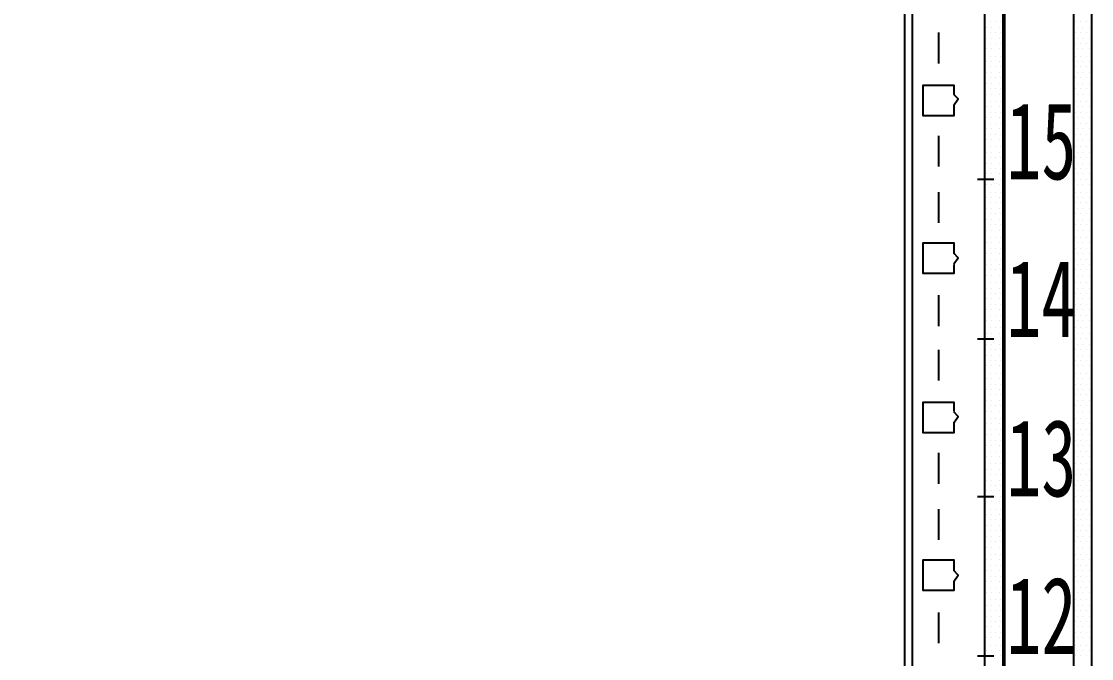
# Model space of a CAD drawing. Header units: metres. Extents: x 17 to 1264, y 17 to 859.
# Drawn here: x 409.5 to 494.5, y 283.3 to 334 of the extents above; entities that cross this region are included whole.
import ezdxf

# ---------------------------------------------------------------- set-up
doc = ezdxf.new("R2010")
doc.units = ezdxf.units.M
for name, color, linetype in [('LINES', 7, 'Continuous'), ('POLYLINES', 4, 'Continuous'), ('RECTS', 7, 'Continuous'), ('TEXTS', 3, 'Continuous')]:
    doc.layers.add(name, color=color, linetype=linetype)

msp = doc.modelspace()

# ---------------------------------------------------------------- linework, layer by layer
at = {"layer": 'LINES'}
for p, q in [((479.66, 144.86), (479.66, 740.16)), ((486.14, 333.5), (486.14, 333.5)), ((486.43, 333.94), (486.43, 333.94)), ((486.57, 333.5), (486.57, 333.5)), ((486.86, 333.94), (486.86, 333.94)), ((487.15, 333.5), (487.15, 333.5)), ((487.29, 333.94), (487.29, 333.94)), ((493.19, 333.94), (493.19, 333.94)), ((493.34, 333.5), (493.34, 333.5)), ((493.63, 333.94), (493.63, 333.94)), ((493.77, 333.5), (493.77, 333.5)), ((494.06, 333.94), (494.06, 333.94)), ((494.35, 333.5), (494.35, 333.5)), ((482.32, 333.07), (482.32, 330.62)), ((486.14, 332.64), (486.14, 332.64)), ((486.43, 333.07), (486.43, 333.07)), ((486.57, 332.64), (486.57, 332.64)), ((486.86, 333.07), (486.86, 333.07)), ((487.15, 332.64), (487.15, 332.64)), ((487.29, 333.07), (487.29, 333.07)), ((493.19, 333.07), (493.19, 333.07)), ((493.34, 332.64), (493.34, 332.64)), ((493.63, 333.07), (493.63, 333.07)), ((493.77, 332.64), (493.77, 332.64)), ((494.06, 333.07), (494.06, 333.07)), ((494.35, 332.64), (494.35, 332.64)), ((486.14, 331.78), (486.14, 331.78)), ((486.43, 332.21), (486.43, 332.21)), ((486.57, 331.78), (486.57, 331.78)), ((486.86, 332.21), (486.86, 332.21)), ((487.15, 331.78), (487.15, 331.78)), ((487.29, 332.21), (487.29, 332.21)), ((493.19, 332.21), (493.19, 332.21)), ((493.34, 331.78), (493.34, 331.78)), ((493.63, 332.21), (493.63, 332.21)), ((493.77, 331.78), (493.77, 331.78)), ((494.06, 332.21), (494.06, 332.21)), ((494.35, 331.78), (494.35, 331.78)), ((486.14, 330.77), (486.14, 330.77)), ((486.43, 331.2), (486.43, 331.2)), ((486.57, 330.77), (486.57, 330.77)), ((486.86, 331.2), (486.86, 331.2)), ((487.15, 330.77), (487.15, 330.77)), ((487.29, 331.2), (487.29, 331.2)), ((493.19, 331.2), (493.19, 331.2)), ((493.34, 330.77), (493.34, 330.77)), ((493.63, 331.2), (493.63, 331.2)), ((493.77, 330.77), (493.77, 330.77)), ((494.06, 331.2), (494.06, 331.2)), ((494.35, 330.77), (494.35, 330.77)), ((486.43, 330.34), (486.43, 330.34)), ((486.86, 330.34), (486.86, 330.34)), ((487.29, 330.34), (487.29, 330.34)), ((493.19, 330.34), (493.19, 330.34)), ((493.63, 330.34), (493.63, 330.34)), ((494.06, 330.34), (494.06, 330.34)), ((486.14, 329.9), (486.14, 329.9)), ((486.43, 329.47), (486.43, 329.47)), ((486.57, 329.9), (486.57, 329.9)), ((486.86, 329.47), (486.86, 329.47)), ((487.15, 329.9), (487.15, 329.9)), ((487.29, 329.47), (487.29, 329.47)), ((493.19, 329.47), (493.19, 329.47)), ((493.34, 329.9), (493.34, 329.9)), ((493.63, 329.47), (493.63, 329.47)), ((493.77, 329.9), (493.77, 329.9)), ((494.06, 329.47), (494.06, 329.47)), ((494.35, 329.9), (494.35, 329.9)), ((486.14, 329.04), (486.14, 329.04)), ((486.43, 328.61), (486.43, 328.61)), ((486.57, 329.04), (486.57, 329.04)), ((486.86, 328.61), (486.86, 328.61)), ((487.15, 329.04), (487.15, 329.04)), ((487.29, 328.61), (487.29, 328.61)), ((493.19, 328.61), (493.19, 328.61)), ((493.34, 329.04), (493.34, 329.04)), ((493.63, 328.61), (493.63, 328.61)), ((493.77, 329.04), (493.77, 329.04)), ((494.06, 328.61), (494.06, 328.61)), ((494.35, 329.04), (494.35, 329.04)), ((486.14, 328.18), (486.14, 328.18)), ((486.43, 327.6), (486.43, 327.6)), ((486.57, 328.18), (486.57, 328.18)), ((486.86, 327.6), (486.86, 327.6)), ((487.15, 328.18), (487.15, 328.18)), ((487.29, 327.6), (487.29, 327.6)), ((493.19, 327.6), (493.19, 327.6)), ((493.34, 328.18), (493.34, 328.18)), ((493.63, 327.6), (493.63, 327.6)), ((493.77, 328.18), (493.77, 328.18)), ((494.06, 327.6), (494.06, 327.6)), ((494.35, 328.18), (494.35, 328.18)), ((486.14, 327.17), (486.14, 327.17)), ((486.43, 326.74), (486.43, 326.74)), ((486.57, 327.17), (486.57, 327.17)), ((486.86, 326.74), (486.86, 326.74)), ((487.15, 327.17), (487.15, 327.17)), ((487.29, 326.74), (487.29, 326.74)), ((493.19, 326.74), (493.19, 326.74)), ((493.34, 327.17), (493.34, 327.17)), ((493.63, 326.74), (493.63, 326.74)), ((493.77, 327.17), (493.77, 327.17)), ((494.06, 326.74), (494.06, 326.74)), ((494.35, 327.17), (494.35, 327.17)), ((486.14, 326.3), (486.14, 326.3)), ((486.43, 325.87), (486.43, 325.87)), ((486.57, 326.3), (486.57, 326.3)), ((486.86, 325.87), (486.86, 325.87)), ((487.15, 326.3), (487.15, 326.3)), ((487.29, 325.87), (487.29, 325.87)), ((493.19, 325.87), (493.19, 325.87)), ((493.34, 326.3), (493.34, 326.3)), ((493.63, 325.87), (493.63, 325.87)), ((493.77, 326.3), (493.77, 326.3)), ((494.06, 325.87), (494.06, 325.87)), ((494.35, 326.3), (494.35, 326.3)), ((482.32, 324.86), (482.32, 322.42)), ((486.14, 325.44), (486.14, 325.44)), ((486.43, 325.01), (486.43, 325.01)), ((486.57, 325.44), (486.57, 325.44)), ((486.86, 325.01), (486.86, 325.01)), ((487.15, 325.44), (487.15, 325.44)), ((487.29, 325.01), (487.29, 325.01)), ((493.19, 325.01), (493.19, 325.01)), ((493.34, 325.44), (493.34, 325.44)), ((493.63, 325.01), (493.63, 325.01)), ((493.77, 325.44), (493.77, 325.44)), ((494.06, 325.01), (494.06, 325.01)), ((494.35, 325.44), (494.35, 325.44)), ((486.14, 324.58), (486.14, 324.58)), ((486.43, 324), (486.43, 324)), ((486.57, 324.58), (486.57, 324.58)), ((486.86, 324), (486.86, 324)), ((487.15, 324.58), (487.15, 324.58)), ((487.29, 324), (487.29, 324)), ((493.19, 324), (493.19, 324)), ((493.34, 324.58), (493.34, 324.58)), ((493.63, 324), (493.63, 324)), ((493.77, 324.58), (493.77, 324.58)), ((494.06, 324), (494.06, 324)), ((494.35, 324.58), (494.35, 324.58)), ((486.14, 323.57), (486.14, 323.57)), ((486.43, 323.14), (486.43, 323.14)), ((486.57, 323.57), (486.57, 323.57)), ((486.86, 323.14), (486.86, 323.14)), ((487.15, 323.57), (487.15, 323.57)), ((487.29, 323.14), (487.29, 323.14)), ((493.19, 323.14), (493.19, 323.14)), ((493.34, 323.57), (493.34, 323.57)), ((493.63, 323.14), (493.63, 323.14)), ((493.77, 323.57), (493.77, 323.57)), ((494.06, 323.14), (494.06, 323.14)), ((494.35, 323.57), (494.35, 323.57)), ((486.14, 322.7), (486.14, 322.7)), ((486.43, 322.27), (486.43, 322.27)), ((486.57, 322.7), (486.57, 322.7)), ((486.86, 322.27), (486.86, 322.27)), ((487.15, 322.7), (487.15, 322.7)), ((487.29, 322.27), (487.29, 322.27)), ((493.19, 322.27), (493.19, 322.27)), ((493.34, 322.7), (493.34, 322.7)), ((493.63, 322.27), (493.63, 322.27)), ((493.77, 322.7), (493.77, 322.7)), ((494.06, 322.27), (494.06, 322.27)), ((494.35, 322.7), (494.35, 322.7)), ((486.14, 321.84), (486.14, 321.84)), ((486.57, 321.84), (486.57, 321.84)), ((487.15, 321.84), (487.15, 321.84)), ((493.34, 321.84), (493.34, 321.84)), ((493.77, 321.84), (493.77, 321.84)), ((494.35, 321.84), (494.35, 321.84)), ((485.42, 321.41), (486.71, 321.41)), ((486.14, 320.98), (486.14, 320.98)), ((486.43, 321.41), (486.43, 321.41)), ((486.57, 320.98), (486.57, 320.98)), ((486.86, 321.41), (486.86, 321.41)), ((487.15, 320.98), (487.15, 320.98)), ((487.29, 321.41), (487.29, 321.41)), ((493.19, 321.41), (493.19, 321.41)), ((493.34, 320.98), (493.34, 320.98)), ((493.63, 321.41), (493.63, 321.41)), ((493.77, 320.98), (493.77, 320.98)), ((494.06, 321.41), (494.06, 321.41)), ((494.35, 320.98), (494.35, 320.98)), ((482.32, 320.4), (482.32, 317.95)), ((486.14, 319.97), (486.14, 319.97)), ((486.43, 320.4), (486.43, 320.4)), ((486.57, 319.97), (486.57, 319.97)), ((486.86, 320.4), (486.86, 320.4)), ((487.15, 319.97), (487.15, 319.97)), ((487.29, 320.4), (487.29, 320.4)), ((493.19, 320.4), (493.19, 320.4)), ((493.34, 319.97), (493.34, 319.97)), ((493.63, 320.4), (493.63, 320.4)), ((493.77, 319.97), (493.77, 319.97)), ((494.06, 320.4), (494.06, 320.4)), ((494.35, 319.97), (494.35, 319.97)), ((486.14, 319.1), (486.14, 319.1)), ((486.43, 319.54), (486.43, 319.54)), ((486.57, 319.1), (486.57, 319.1)), ((486.86, 319.54), (486.86, 319.54)), ((487.15, 319.1), (487.15, 319.1)), ((487.29, 319.54), (487.29, 319.54)), ((493.19, 319.54), (493.19, 319.54)), ((493.34, 319.1), (493.34, 319.1)), ((493.63, 319.54), (493.63, 319.54)), ((493.77, 319.1), (493.77, 319.1)), ((494.06, 319.54), (494.06, 319.54)), ((494.35, 319.1), (494.35, 319.1)), ((486.14, 318.24), (486.14, 318.24)), ((486.43, 318.67), (486.43, 318.67)), ((486.57, 318.24), (486.57, 318.24)), ((486.86, 318.67), (486.86, 318.67)), ((487.15, 318.24), (487.15, 318.24)), ((487.29, 318.67), (487.29, 318.67)), ((493.19, 318.67), (493.19, 318.67)), ((493.34, 318.24), (493.34, 318.24)), ((493.63, 318.67), (493.63, 318.67)), ((493.77, 318.24), (493.77, 318.24)), ((494.06, 318.67), (494.06, 318.67)), ((494.35, 318.24), (494.35, 318.24)), ((486.14, 317.38), (486.14, 317.38)), ((486.43, 317.81), (486.43, 317.81)), ((486.57, 317.38), (486.57, 317.38)), ((486.86, 317.81), (486.86, 317.81)), ((487.15, 317.38), (487.15, 317.38)), ((487.29, 317.81), (487.29, 317.81)), ((493.19, 317.81), (493.19, 317.81)), ((493.34, 317.38), (493.34, 317.38)), ((493.63, 317.81), (493.63, 317.81)), ((493.77, 317.38), (493.77, 317.38)), ((494.06, 317.81), (494.06, 317.81)), ((494.35, 317.38), (494.35, 317.38)), ((486.14, 316.37), (486.14, 316.37)), ((486.43, 316.8), (486.43, 316.8)), ((486.57, 316.37), (486.57, 316.37)), ((486.86, 316.8), (486.86, 316.8)), ((487.15, 316.37), (487.15, 316.37)), ((487.29, 316.8), (487.29, 316.8)), ((493.19, 316.8), (493.19, 316.8)), ((493.34, 316.37), (493.34, 316.37)), ((493.63, 316.8), (493.63, 316.8)), ((493.77, 316.37), (493.77, 316.37)), ((494.06, 316.8), (494.06, 316.8)), ((494.35, 316.37), (494.35, 316.37)), ((486.14, 315.5), (486.14, 315.5)), ((486.43, 315.94), (486.43, 315.94)), ((486.57, 315.5), (486.57, 315.5)), ((486.86, 315.94), (486.86, 315.94)), ((487.15, 315.5), (487.15, 315.5)), ((487.29, 315.94), (487.29, 315.94)), ((493.19, 315.94), (493.19, 315.94)), ((493.34, 315.5), (493.34, 315.5)), ((493.63, 315.94), (493.63, 315.94)), ((493.77, 315.5), (493.77, 315.5)), ((494.06, 315.94), (494.06, 315.94)), ((494.35, 315.5), (494.35, 315.5)), ((486.14, 314.64), (486.14, 314.64)), ((486.43, 315.07), (486.43, 315.07)), ((486.57, 314.64), (486.57, 314.64)), ((486.86, 315.07), (486.86, 315.07)), ((487.15, 314.64), (487.15, 314.64)), ((487.29, 315.07), (487.29, 315.07)), ((493.19, 315.07), (493.19, 315.07)), ((493.34, 314.64), (493.34, 314.64)), ((493.63, 315.07), (493.63, 315.07)), ((493.77, 314.64), (493.77, 314.64)), ((494.06, 315.07), (494.06, 315.07)), ((494.35, 314.64), (494.35, 314.64)), ((486.14, 313.78), (486.14, 313.78)), ((486.43, 314.21), (486.43, 314.21)), ((486.57, 313.78), (486.57, 313.78)), ((486.86, 314.21), (486.86, 314.21)), ((487.15, 313.78), (487.15, 313.78)), ((487.29, 314.21), (487.29, 314.21)), ((493.19, 314.21), (493.19, 314.21)), ((493.34, 313.78), (493.34, 313.78)), ((493.63, 314.21), (493.63, 314.21)), ((493.77, 313.78), (493.77, 313.78)), ((494.06, 314.21), (494.06, 314.21)), ((494.35, 313.78), (494.35, 313.78)), ((486.43, 313.2), (486.43, 313.2)), ((486.86, 313.2), (486.86, 313.2)), ((487.29, 313.2), (487.29, 313.2)), ((493.19, 313.2), (493.19, 313.2)), ((493.63, 313.2), (493.63, 313.2)), ((494.06, 313.2), (494.06, 313.2)), ((482.32, 312.19), (482.32, 309.74)), ((486.14, 312.77), (486.14, 312.77)), ((486.43, 312.34), (486.43, 312.34)), ((486.57, 312.77), (486.57, 312.77)), ((486.86, 312.34), (486.86, 312.34)), ((487.15, 312.77), (487.15, 312.77)), ((487.29, 312.34), (487.29, 312.34)), ((493.19, 312.34), (493.19, 312.34)), ((493.34, 312.77), (493.34, 312.77)), ((493.63, 312.34), (493.63, 312.34)), ((493.77, 312.77), (493.77, 312.77)), ((494.06, 312.34), (494.06, 312.34)), ((494.35, 312.77), (494.35, 312.77)), ((486.14, 311.9), (486.14, 311.9)), ((486.43, 311.47), (486.43, 311.47)), ((486.57, 311.9), (486.57, 311.9)), ((486.86, 311.47), (486.86, 311.47)), ((487.15, 311.9), (487.15, 311.9)), ((487.29, 311.47), (487.29, 311.47)), ((493.19, 311.47), (493.19, 311.47)), ((493.34, 311.9), (493.34, 311.9)), ((493.63, 311.47), (493.63, 311.47)), ((493.77, 311.9), (493.77, 311.9)), ((494.06, 311.47), (494.06, 311.47)), ((494.35, 311.9), (494.35, 311.9)), ((486.14, 311.04), (486.14, 311.04)), ((486.43, 310.61), (486.43, 310.61)), ((486.57, 311.04), (486.57, 311.04)), ((486.86, 310.61), (486.86, 310.61)), ((487.15, 311.04), (487.15, 311.04)), ((487.29, 310.61), (487.29, 310.61)), ((493.19, 310.61), (493.19, 310.61)), ((493.34, 311.04), (493.34, 311.04)), ((493.63, 310.61), (493.63, 310.61)), ((493.77, 311.04), (493.77, 311.04)), ((494.06, 310.61), (494.06, 310.61)), ((494.35, 311.04), (494.35, 311.04)), ((486.14, 310.18), (486.14, 310.18)), ((486.43, 309.6), (486.43, 309.6)), ((486.57, 310.18), (486.57, 310.18)), ((486.86, 309.6), (486.86, 309.6)), ((487.15, 310.18), (487.15, 310.18)), ((487.29, 309.6), (487.29, 309.6)), ((493.19, 309.6), (493.19, 309.6)), ((493.34, 310.18), (493.34, 310.18)), ((493.63, 309.6), (493.63, 309.6)), ((493.77, 310.18), (493.77, 310.18)), ((494.06, 309.6), (494.06, 309.6)), ((494.35, 310.18), (494.35, 310.18)), ((485.42, 308.74), (486.71, 308.74)), ((486.14, 309.17), (486.14, 309.17)), ((486.43, 308.74), (486.43, 308.74)), ((486.57, 309.17), (486.57, 309.17)), ((486.86, 308.74), (486.86, 308.74)), ((487.15, 309.17), (487.15, 309.17)), ((487.29, 308.74), (487.29, 308.74)), ((493.19, 308.74), (493.19, 308.74)), ((493.34, 309.17), (493.34, 309.17)), ((493.63, 308.74), (493.63, 308.74)), ((493.77, 309.17), (493.77, 309.17)), ((494.06, 308.74), (494.06, 308.74)), ((494.35, 309.17), (494.35, 309.17)), ((482.32, 307.87), (482.32, 305.42)), ((486.14, 308.3), (486.14, 308.3)), ((486.43, 307.87), (486.43, 307.87)), ((486.57, 308.3), (486.57, 308.3)), ((486.86, 307.87), (486.86, 307.87)), ((487.15, 308.3), (487.15, 308.3)), ((487.29, 307.87), (487.29, 307.87)), ((493.19, 307.87), (493.19, 307.87)), ((493.34, 308.3), (493.34, 308.3)), ((493.63, 307.87), (493.63, 307.87)), ((493.77, 308.3), (493.77, 308.3)), ((494.06, 307.87), (494.06, 307.87)), ((494.35, 308.3), (494.35, 308.3)), ((486.14, 307.44), (486.14, 307.44)), ((486.43, 307.01), (486.43, 307.01)), ((486.57, 307.44), (486.57, 307.44)), ((486.86, 307.01), (486.86, 307.01)), ((487.15, 307.44), (487.15, 307.44)), ((487.29, 307.01), (487.29, 307.01)), ((493.19, 307.01), (493.19, 307.01)), ((493.34, 307.44), (493.34, 307.44)), ((493.63, 307.01), (493.63, 307.01)), ((493.77, 307.44), (493.77, 307.44)), ((494.06, 307.01), (494.06, 307.01)), ((494.35, 307.44), (494.35, 307.44)), ((486.14, 306.58), (486.14, 306.58)), ((486.57, 306.58), (486.57, 306.58)), ((487.15, 306.58), (487.15, 306.58)), ((493.34, 306.58), (493.34, 306.58)), ((493.77, 306.58), (493.77, 306.58)), ((494.35, 306.58), (494.35, 306.58)), ((486.14, 305.57), (486.14, 305.57)), ((486.43, 306), (486.43, 306)), ((486.57, 305.57), (486.57, 305.57)), ((486.86, 306), (486.86, 306)), ((487.15, 305.57), (487.15, 305.57)), ((487.29, 306), (487.29, 306)), ((493.19, 306), (493.19, 306)), ((493.34, 305.57), (493.34, 305.57)), ((493.63, 306), (493.63, 306)), ((493.77, 305.57), (493.77, 305.57)), ((494.06, 306), (494.06, 306)), ((494.35, 305.57), (494.35, 305.57)), ((486.14, 304.7), (486.14, 304.7)), ((486.43, 305.14), (486.43, 305.14)), ((486.57, 304.7), (486.57, 304.7)), ((486.86, 305.14), (486.86, 305.14)), ((487.15, 304.7), (487.15, 304.7)), ((487.29, 305.14), (487.29, 305.14)), ((493.19, 305.14), (493.19, 305.14)), ((493.34, 304.7), (493.34, 304.7)), ((493.63, 305.14), (493.63, 305.14)), ((493.77, 304.7), (493.77, 304.7)), ((494.06, 305.14), (494.06, 305.14)), ((494.35, 304.7), (494.35, 304.7)), ((486.14, 303.84), (486.14, 303.84)), ((486.43, 304.27), (486.43, 304.27)), ((486.57, 303.84), (486.57, 303.84)), ((486.86, 304.27), (486.86, 304.27)), ((487.15, 303.84), (487.15, 303.84)), ((487.29, 304.27), (487.29, 304.27)), ((493.19, 304.27), (493.19, 304.27)), ((493.34, 303.84), (493.34, 303.84)), ((493.63, 304.27), (493.63, 304.27)), ((493.77, 303.84), (493.77, 303.84)), ((494.06, 304.27), (494.06, 304.27)), ((494.35, 303.84), (494.35, 303.84)), ((486.14, 302.98), (486.14, 302.98)), ((486.43, 303.41), (486.43, 303.41)), ((486.57, 302.98), (486.57, 302.98)), ((486.86, 303.41), (486.86, 303.41)), ((487.15, 302.98), (487.15, 302.98)), ((487.29, 303.41), (487.29, 303.41)), ((493.19, 303.41), (493.19, 303.41)), ((493.34, 302.98), (493.34, 302.98)), ((493.63, 303.41), (493.63, 303.41)), ((493.77, 302.98), (493.77, 302.98)), ((494.06, 303.41), (494.06, 303.41)), ((494.35, 302.98), (494.35, 302.98)), ((486.14, 301.97), (486.14, 301.97)), ((486.43, 302.4), (486.43, 302.4)), ((486.57, 301.97), (486.57, 301.97)), ((486.86, 302.4), (486.86, 302.4)), ((487.15, 301.97), (487.15, 301.97)), ((487.29, 302.4), (487.29, 302.4)), ((493.19, 302.4), (493.19, 302.4)), ((493.34, 301.97), (493.34, 301.97)), ((493.63, 302.4), (493.63, 302.4)), ((493.77, 301.97), (493.77, 301.97)), ((494.06, 302.4), (494.06, 302.4)), ((494.35, 301.97), (494.35, 301.97)), ((486.14, 301.1), (486.14, 301.1)), ((486.43, 301.54), (486.43, 301.54)), ((486.57, 301.1), (486.57, 301.1)), ((486.86, 301.54), (486.86, 301.54)), ((487.15, 301.1), (487.15, 301.1)), ((487.29, 301.54), (487.29, 301.54)), ((493.19, 301.54), (493.19, 301.54)), ((493.34, 301.1), (493.34, 301.1)), ((493.63, 301.54), (493.63, 301.54)), ((493.77, 301.1), (493.77, 301.1)), ((494.06, 301.54), (494.06, 301.54)), ((494.35, 301.1), (494.35, 301.1)), ((486.14, 300.24), (486.14, 300.24)), ((486.43, 300.67), (486.43, 300.67)), ((486.57, 300.24), (486.57, 300.24)), ((486.86, 300.67), (486.86, 300.67)), ((487.15, 300.24), (487.15, 300.24)), ((487.29, 300.67), (487.29, 300.67)), ((493.19, 300.67), (493.19, 300.67)), ((493.34, 300.24), (493.34, 300.24)), ((493.63, 300.67), (493.63, 300.67)), ((493.77, 300.24), (493.77, 300.24)), ((494.06, 300.67), (494.06, 300.67)), ((494.35, 300.24), (494.35, 300.24)), ((482.32, 299.66), (482.32, 297.22)), ((486.14, 299.38), (486.14, 299.38)), ((486.43, 299.81), (486.43, 299.81)), ((486.57, 299.38), (486.57, 299.38)), ((486.86, 299.81), (486.86, 299.81)), ((487.15, 299.38), (487.15, 299.38)), ((487.29, 299.81), (487.29, 299.81)), ((493.19, 299.81), (493.19, 299.81)), ((493.34, 299.38), (493.34, 299.38)), ((493.63, 299.81), (493.63, 299.81)), ((493.77, 299.38), (493.77, 299.38)), ((494.06, 299.81), (494.06, 299.81)), ((494.35, 299.38), (494.35, 299.38)), ((486.43, 298.8), (486.43, 298.8)), ((486.86, 298.8), (486.86, 298.8)), ((487.29, 298.8), (487.29, 298.8)), ((493.19, 298.8), (493.19, 298.8)), ((493.63, 298.8), (493.63, 298.8)), ((494.06, 298.8), (494.06, 298.8)), ((486.14, 298.37), (486.14, 298.37)), ((486.43, 297.94), (486.43, 297.94)), ((486.57, 298.37), (486.57, 298.37)), ((486.86, 297.94), (486.86, 297.94)), ((487.15, 298.37), (487.15, 298.37)), ((487.29, 297.94), (487.29, 297.94)), ((493.19, 297.94), (493.19, 297.94)), ((493.34, 298.37), (493.34, 298.37)), ((493.63, 297.94), (493.63, 297.94)), ((493.77, 298.37), (493.77, 298.37)), ((494.06, 297.94), (494.06, 297.94)), ((494.35, 298.37), (494.35, 298.37)), ((486.14, 297.5), (486.14, 297.5)), ((486.43, 297.07), (486.43, 297.07)), ((486.57, 297.5), (486.57, 297.5)), ((486.86, 297.07), (486.86, 297.07)), ((487.15, 297.5), (487.15, 297.5)), ((487.29, 297.07), (487.29, 297.07)), ((493.19, 297.07), (493.19, 297.07)), ((493.34, 297.5), (493.34, 297.5)), ((493.63, 297.07), (493.63, 297.07)), ((493.77, 297.5), (493.77, 297.5)), ((494.06, 297.07), (494.06, 297.07)), ((494.35, 297.5), (494.35, 297.5)), ((485.42, 296.21), (486.71, 296.21)), ((486.14, 296.64), (486.14, 296.64)), ((486.43, 296.21), (486.43, 296.21)), ((486.57, 296.64), (486.57, 296.64)), ((486.86, 296.21), (486.86, 296.21)), ((487.15, 296.64), (487.15, 296.64)), ((487.29, 296.21), (487.29, 296.21)), ((493.19, 296.21), (493.19, 296.21)), ((493.34, 296.64), (493.34, 296.64)), ((493.63, 296.21), (493.63, 296.21)), ((493.77, 296.64), (493.77, 296.64)), ((494.06, 296.21), (494.06, 296.21)), ((494.35, 296.64), (494.35, 296.64)), ((482.32, 295.2), (482.32, 292.75)), ((486.14, 295.78), (486.14, 295.78)), ((486.43, 295.2), (486.43, 295.2)), ((486.57, 295.78), (486.57, 295.78)), ((486.86, 295.2), (486.86, 295.2)), ((487.15, 295.78), (487.15, 295.78)), ((487.29, 295.2), (487.29, 295.2)), ((493.19, 295.2), (493.19, 295.2)), ((493.34, 295.78), (493.34, 295.78)), ((493.63, 295.2), (493.63, 295.2)), ((493.77, 295.78), (493.77, 295.78)), ((494.06, 295.2), (494.06, 295.2)), ((494.35, 295.78), (494.35, 295.78)), ((486.14, 294.77), (486.14, 294.77)), ((486.43, 294.34), (486.43, 294.34)), ((486.57, 294.77), (486.57, 294.77)), ((486.86, 294.34), (486.86, 294.34)), ((487.15, 294.77), (487.15, 294.77)), ((487.29, 294.34), (487.29, 294.34)), ((493.19, 294.34), (493.19, 294.34)), ((493.34, 294.77), (493.34, 294.77)), ((493.63, 294.34), (493.63, 294.34)), ((493.77, 294.77), (493.77, 294.77)), ((494.06, 294.34), (494.06, 294.34)), ((494.35, 294.77), (494.35, 294.77)), ((486.14, 293.9), (486.14, 293.9)), ((486.43, 293.47), (486.43, 293.47)), ((486.57, 293.9), (486.57, 293.9)), ((486.86, 293.47), (486.86, 293.47)), ((487.15, 293.9), (487.15, 293.9)), ((487.29, 293.47), (487.29, 293.47)), ((493.19, 293.47), (493.19, 293.47)), ((493.34, 293.9), (493.34, 293.9)), ((493.63, 293.47), (493.63, 293.47)), ((493.77, 293.9), (493.77, 293.9)), ((494.06, 293.47), (494.06, 293.47)), ((494.35, 293.9), (494.35, 293.9)), ((486.14, 293.04), (486.14, 293.04)), ((486.43, 292.61), (486.43, 292.61)), ((486.57, 293.04), (486.57, 293.04)), ((486.86, 292.61), (486.86, 292.61)), ((487.15, 293.04), (487.15, 293.04)), ((487.29, 292.61), (487.29, 292.61)), ((493.19, 292.61), (493.19, 292.61)), ((493.34, 293.04), (493.34, 293.04)), ((493.63, 292.61), (493.63, 292.61)), ((493.77, 293.04), (493.77, 293.04)), ((494.06, 292.61), (494.06, 292.61)), ((494.35, 293.04), (494.35, 293.04)), ((486.14, 292.18), (486.14, 292.18)), ((486.57, 292.18), (486.57, 292.18)), ((487.15, 292.18), (487.15, 292.18)), ((493.34, 292.18), (493.34, 292.18)), ((493.77, 292.18), (493.77, 292.18)), ((494.35, 292.18), (494.35, 292.18)), ((486.14, 291.17), (486.14, 291.17)), ((486.43, 291.6), (486.43, 291.6)), ((486.57, 291.17), (486.57, 291.17)), ((486.86, 291.6), (486.86, 291.6)), ((487.15, 291.17), (487.15, 291.17)), ((487.29, 291.6), (487.29, 291.6)), ((493.19, 291.6), (493.19, 291.6)), ((493.34, 291.17), (493.34, 291.17)), ((493.63, 291.6), (493.63, 291.6)), ((493.77, 291.17), (493.77, 291.17)), ((494.06, 291.6), (494.06, 291.6)), ((494.35, 291.17), (494.35, 291.17)), ((486.14, 290.3), (486.14, 290.3)), ((486.43, 290.74), (486.43, 290.74)), ((486.57, 290.3), (486.57, 290.3)), ((486.86, 290.74), (486.86, 290.74)), ((487.15, 290.3), (487.15, 290.3)), ((487.29, 290.74), (487.29, 290.74)), ((493.19, 290.74), (493.19, 290.74)), ((493.34, 290.3), (493.34, 290.3)), ((493.63, 290.74), (493.63, 290.74)), ((493.77, 290.3), (493.77, 290.3)), ((494.06, 290.74), (494.06, 290.74)), ((494.35, 290.3), (494.35, 290.3)), ((486.14, 289.44), (486.14, 289.44)), ((486.43, 289.87), (486.43, 289.87)), ((486.57, 289.44), (486.57, 289.44)), ((486.86, 289.87), (486.86, 289.87)), ((487.15, 289.44), (487.15, 289.44)), ((487.29, 289.87), (487.29, 289.87)), ((493.19, 289.87), (493.19, 289.87)), ((493.34, 289.44), (493.34, 289.44)), ((493.63, 289.87), (493.63, 289.87)), ((493.77, 289.44), (493.77, 289.44)), ((494.06, 289.87), (494.06, 289.87)), ((494.35, 289.44), (494.35, 289.44)), ((486.14, 288.58), (486.14, 288.58)), ((486.43, 289.01), (486.43, 289.01)), ((486.57, 288.58), (486.57, 288.58)), ((486.86, 289.01), (486.86, 289.01)), ((487.15, 288.58), (487.15, 288.58)), ((487.29, 289.01), (487.29, 289.01)), ((493.19, 289.01), (493.19, 289.01)), ((493.34, 288.58), (493.34, 288.58)), ((493.63, 289.01), (493.63, 289.01)), ((493.77, 288.58), (493.77, 288.58)), ((494.06, 289.01), (494.06, 289.01)), ((494.35, 288.58), (494.35, 288.58)), ((486.14, 287.57), (486.14, 287.57)), ((486.43, 288), (486.43, 288)), ((486.57, 287.57), (486.57, 287.57)), ((486.86, 288), (486.86, 288)), ((487.15, 287.57), (487.15, 287.57)), ((487.29, 288), (487.29, 288)), ((493.19, 288), (493.19, 288)), ((493.34, 287.57), (493.34, 287.57)), ((493.63, 288), (493.63, 288)), ((493.77, 287.57), (493.77, 287.57)), ((494.06, 288), (494.06, 288)), ((494.35, 287.57), (494.35, 287.57)), ((482.32, 286.99), (482.32, 284.54)), ((486.14, 286.7), (486.14, 286.7)), ((486.43, 287.14), (486.43, 287.14)), ((486.57, 286.7), (486.57, 286.7)), ((486.86, 287.14), (486.86, 287.14)), ((487.15, 286.7), (487.15, 286.7)), ((487.29, 287.14), (487.29, 287.14)), ((493.19, 287.14), (493.19, 287.14)), ((493.34, 286.7), (493.34, 286.7)), ((493.63, 287.14), (493.63, 287.14)), ((493.77, 286.7), (493.77, 286.7)), ((494.06, 287.14), (494.06, 287.14)), ((494.35, 286.7), (494.35, 286.7)), ((486.14, 285.84), (486.14, 285.84)), ((486.43, 286.27), (486.43, 286.27)), ((486.57, 285.84), (486.57, 285.84)), ((486.86, 286.27), (486.86, 286.27)), ((487.15, 285.84), (487.15, 285.84)), ((487.29, 286.27), (487.29, 286.27)), ((493.19, 286.27), (493.19, 286.27)), ((493.34, 285.84), (493.34, 285.84)), ((493.63, 286.27), (493.63, 286.27)), ((493.77, 285.84), (493.77, 285.84)), ((494.06, 286.27), (494.06, 286.27)), ((494.35, 285.84), (494.35, 285.84)), ((486.14, 284.98), (486.14, 284.98)), ((486.43, 285.41), (486.43, 285.41)), ((486.57, 284.98), (486.57, 284.98)), ((486.86, 285.41), (486.86, 285.41)), ((487.15, 284.98), (487.15, 284.98)), ((487.29, 285.41), (487.29, 285.41)), ((493.19, 285.41), (493.19, 285.41)), ((493.34, 284.98), (493.34, 284.98)), ((493.63, 285.41), (493.63, 285.41)), ((493.77, 284.98), (493.77, 284.98)), ((494.06, 285.41), (494.06, 285.41)), ((494.35, 284.98), (494.35, 284.98)), ((486.43, 284.4), (486.43, 284.4)), ((486.86, 284.4), (486.86, 284.4)), ((487.29, 284.4), (487.29, 284.4)), ((493.19, 284.4), (493.19, 284.4)), ((493.63, 284.4), (493.63, 284.4)), ((494.06, 284.4), (494.06, 284.4)), ((485.42, 283.54), (486.71, 283.54)), ((486.14, 283.97), (486.14, 283.97)), ((486.43, 283.54), (486.43, 283.54)), ((486.57, 283.97), (486.57, 283.97)), ((486.86, 283.54), (486.86, 283.54)), ((487.15, 283.97), (487.15, 283.97)), ((487.29, 283.54), (487.29, 283.54)), ((493.19, 283.54), (493.19, 283.54)), ((493.34, 283.97), (493.34, 283.97)), ((493.63, 283.54), (493.63, 283.54)), ((493.77, 283.97), (493.77, 283.97)), ((494.06, 283.54), (494.06, 283.54)), ((494.35, 283.97), (494.35, 283.97))]:
    msp.add_line(p, q, dxfattribs=at)
at = {"layer": 'POLYLINES'}
for points in [[(487.58, 741.74), (487.58, 598.18), (487.58, 144.86)], [(487.58, 741.74), (487.58, 598.18), (487.58, 144.86)], [(480.23, 722.88), (480.23, 583.92), (480.23, 144.86)], [(483.55, 327.31), (483.55, 326.45), (481.1, 326.45), (481.1, 328.9), (483.55, 328.9), (483.55, 328.18)], [(483.54, 327.3), (483.89, 327.8), (483.54, 328.15)], [(483.55, 314.64), (483.55, 313.92), (481.1, 313.92), (481.1, 316.37), (483.55, 316.37), (483.55, 315.5)], [(483.54, 314.69), (483.89, 315.18), (483.54, 315.54)], [(483.55, 302.11), (483.55, 301.25), (481.1, 301.25), (481.1, 303.7), (483.55, 303.7), (483.55, 302.98)], [(483.54, 302.07), (483.89, 302.57), (483.54, 302.92)], [(483.55, 289.44), (483.55, 288.72), (481.1, 288.72), (481.1, 291.17), (483.55, 291.17), (483.55, 290.3)], [(483.54, 289.46), (483.89, 289.96), (483.54, 290.31)]]:
    msp.add_lwpolyline(points, dxfattribs=at)
at = {"layer": 'RECTS'}
for points in [[(324.43, 756), (494.49, 756), (494.49, 132.34), (324.43, 132.34)], [(325.87, 754.56), (493.05, 754.56), (493.05, 133.78), (325.87, 133.78)], [(331.48, 741.74), (487.43, 741.74), (487.43, 143.42), (331.48, 143.42)], [(332.92, 740.16), (485.99, 740.16), (485.99, 144.86), (332.92, 144.86)]]:
    msp.add_lwpolyline(points, dxfattribs=at)

# ---------------------------------------------------------------- texts
at = {"layer": 'TEXTS', "width": 0.666667}
for s, p in [('15', (487.72, 321.41)), ('14', (487.72, 308.88)), ('13', (487.72, 296.21)), ('12', (487.72, 283.68))]:
    msp.add_text(s, height=6.13, dxfattribs=at).set_placement(p)

doc.saveas('drawing.dxf')
